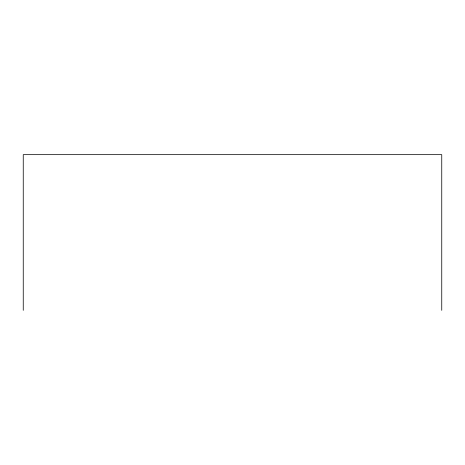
<?xml version="1.0" encoding="UTF-8"?>
<svg xmlns="http://www.w3.org/2000/svg" width="465" height="465" viewBox="0 0 465 465"><rect width="100%" height="100%" fill="white"/><g stroke="black" fill="none" stroke-linecap="round" stroke-linejoin="round"><path stroke-width="0.7" d="M441.75 310.341L441.75 154.659L23.25 154.659L23.25 310.341"/></g></svg>
